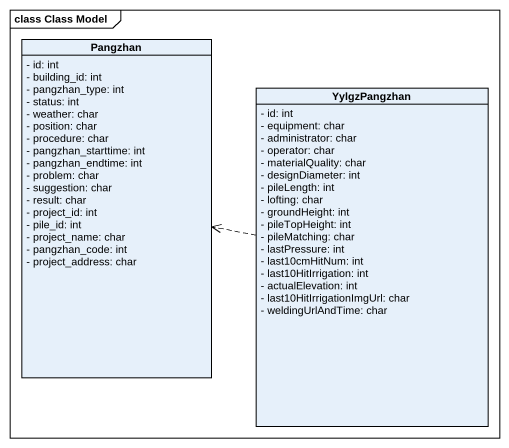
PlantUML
@startuml
mainframe class Class Model
hide circle
hide empty members
skinparam classAttributeIconSize 0
class Pangzhan {
  - id: int
  - building_id: int
  - pangzhan_type: int
  - status: int
  - weather: char
  - position: char
  - procedure: char
  - pangzhan_starttime: int
  - pangzhan_endtime: int
  - problem: char
  - suggestion: char
  - result: char
  - project_id: int
  - pile_id: int
  - project_name: char
  - pangzhan_code: int
  - project_address: char
}
class YylgzPangzhan {
  - id: int
  - equipment: char
  - administrator: char
  - operator: char
  - materialQuality: char
  - designDiameter: int
  - pileLength: int
  - lofting: char
  - groundHeight: int
  - pileTopHeight: int
  - pileMatching: char
  - lastPressure: int
  - last10cmHitNum: int
  - last10HitIrrigation: int
  - actualElevation: int
  - last10HitIrrigationImgUrl: char
  - weldingUrlAndTime: char
}
YylgzPangzhan .left.> Pangzhan
@enduml
